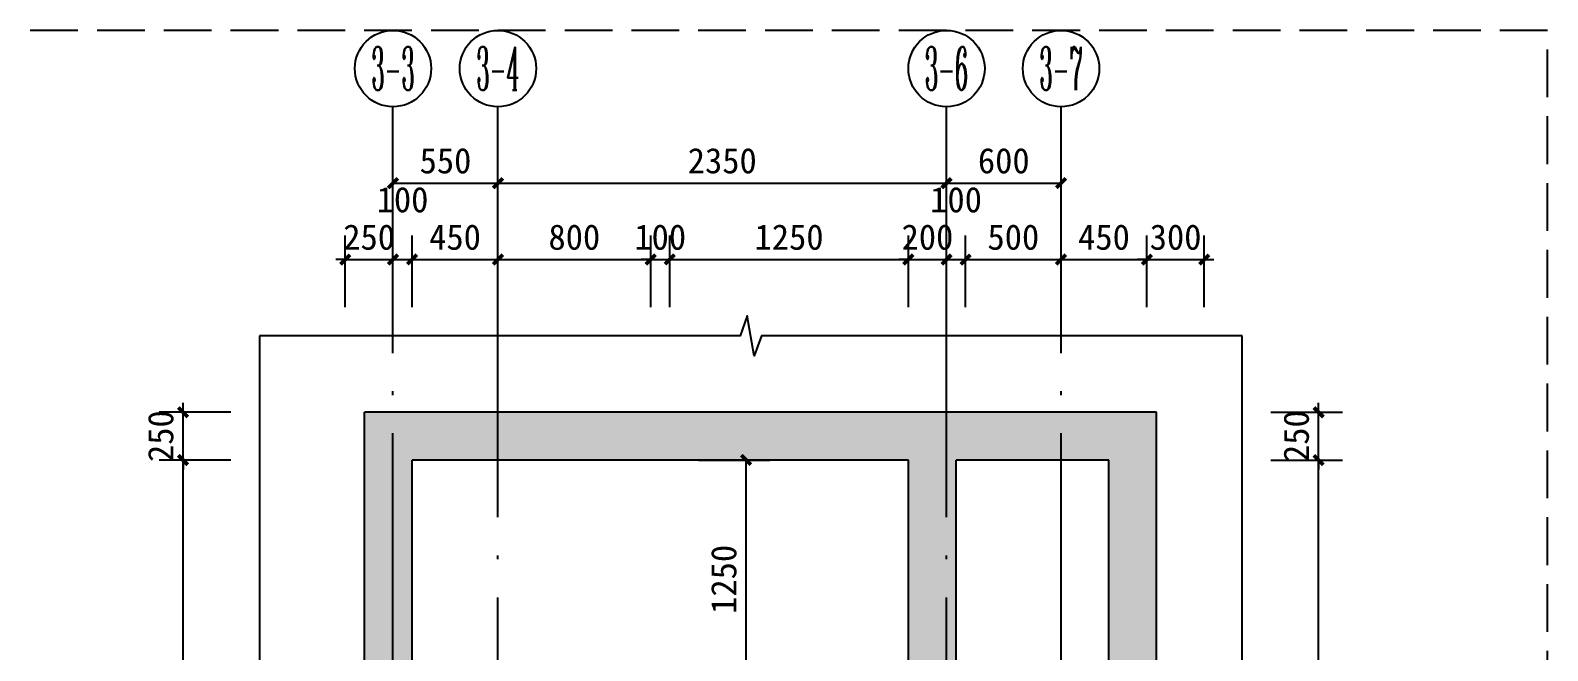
# Model space of a CAD drawing. Extents: x -10817 to 167545, y 26551 to 157048.
# Drawn here: x 16000 to 23950, y 57428 to 60676 of the extents above; entities that cross this region are included whole.
import ezdxf
from ezdxf.enums import TextEntityAlignment as Align
from ezdxf.xclip import XClip

# ---------------------------------------------------------------- set-up
doc = ezdxf.new("R2010")
doc.units = 0
doc.header["$LTSCALE"] = 1000
doc.header["$MEASUREMENT"] = 0
doc.header["$XCLIPFRAME"] = 0
doc.linetypes.add('DASH', pattern=[0.35, 0.25, -0.1])
doc.linetypes.add('DOTE', pattern=[2.42, 2, -0.2, 0.02, -0.2])
doc.layers.get('Defpoints').update_dxf_attribs({"color": 30, "linetype": 'DASH'})
for name, color, linetype in [('3#-夹层-墙体$0$3#-夹层$0$A-COLU-CONC-HATC', 204, 'Continuous'), ('3#-夹层-墙体$0$3#-夹层$0$A-WALL-CONC', 9, 'Continuous'), ('A-ANNO-AXIS-CIRC', 3, 'Continuous'), ('A-ANNO-AXIS-TEXT', 7, 'Continuous'), ('A-ANNO-DIMS', 3, 'Continuous'), ('A-ANNO-DOTE', 10, 'DOTE'), ('A-ANNO-SYMB', 3, 'Continuous'), ('AXIS_TEXT', 7, 'Continuous')]:
    doc.layers.add(name, color=color, linetype=linetype)
doc.styles.add('_TCH_AXIS', font='COMPLEX', dxfattribs={"bigfont": 'GBCBIG'})
doc.styles.add('_TCH_DIM_T3', font='')
doc.styles.add('COMPLEX', font='COMPLEX')
doc.styles.get('_TCH_DIM_T3').set_extended_font_data('SimSun')
doc.dimstyles.new('_TCH_ARCH&&50', dxfattribs={"dimtxt": 132.911392, "dimasz": 50, "dimexe": 125, "dimexo": 150, "dimgap": 50, "dimtad": 1, "dimdec": 0, "dimzin": 0, "dimdsep": 46, "dimtxsty": '_TCH_DIM_T3', "dimblk": 'ARCHTICK', "dimcen": 0.09, "dimclrt": 7, "dimazin": 2, "dimtfac": 1, "dimtdec": 0, "dimtix": 1, "dimtmove": 2, "dimatfit": 3, "dimfxl": 50, "dimtolj": 1, "dimtzin": 0, "dimarcsym": 0})

# ---------------------------------------------------------------- blocks, each defined once
blk = doc.blocks.new('3#-夹层-墙体')
at = {"layer": '3#-夹层-墙体$0$3#-夹层$0$A-COLU-CONC-HATC'}
for points in [[(11516.7, 3583.3), (11500, 3750), (8550, 3750), (8800, 3500), (11400, 3500)], [(8550, 700), (8800, 700), (8800, 3500), (8550, 3750)], [(12450, 3500), (12700, 3750), (11500, 3750), (11516.7, 3583.3), (11650, 3500)], [(12600, 0), (12700, 100), (12700, 3750), (12450, 3500), (12450, 100)], [(11400, 700), (11650, 700), (11650, 3500), (11516.7, 3583.3), (11400, 3500)]]:
    blk.add_hatch(color=256, dxfattribs=at).paths.add_polyline_path(points)
at = {"layer": '3#-夹层-墙体$0$3#-夹层$0$A-WALL-CONC'}
for p, q in [((11500, 3750), (8550, 3750)), ((8550, 700), (8550, 3750)), ((12700, 3750), (11500, 3750)), ((12700, 100), (12700, 3750)), ((11400, 3500), (8800, 3500)), ((8800, 700), (8800, 3500)), ((11400, 700), (11400, 3500)), ((11650, 700), (11650, 3500)), ((12450, 3500), (11650, 3500)), ((12450, 100), (12450, 3500))]:
    blk.add_line(p, q, dxfattribs=at)
blk = doc.blocks.new('_ArchTick')
at = {"color": 0, "linetype": 'ByBlock', "const_width": 0.4}
blk.add_lwpolyline([(-0.5, -0.5), (0.5, 0.5)], dxfattribs=at)
blk = doc.blocks.new('*D1704')
at = {"layer": 'A-ANNO-DIMS', "color": 0, "lineweight": -2, "transparency": 16777216}
for p, q in [((19500.3, 58426.3), (19875.3, 58426.3)), ((19750.3, 57176.3), (19750.3, 58426.3)), ((19500.3, 57176.3), (19875.3, 57176.3))]:
    blk.add_line(p, q, dxfattribs=at)
at = {"layer": 'Defpoints', "color": 0, "transparency": 16777216}
for p in [(19350.3, 58426.3), (19750.3, 58426.3), (19350.3, 57176.3)]:
    blk.add_point(p, dxfattribs=at)
at = {"layer": 'A-ANNO-DIMS', "color": 0, "lineweight": -2, "transparency": 16777216, "xscale": 50, "yscale": 50, "zscale": 50}
for p, rotation in [((19750.3, 58426.3), 90), ((19750.3, 57176.3), 270)]:
    blk.add_blockref('_ArchTick', p, dxfattribs=dict(at, rotation=rotation))
at = {"layer": 'A-ANNO-DIMS', "color": 7, "transparency": 16777216, "insert": (19633.9, 57801.3), "char_height": 132.91, "attachment_point": 5, "rotation": 90, "style": '_TCH_DIM_T3'}
blk.add_mtext('\\A1;1250', dxfattribs=at)
blk = doc.blocks.new('*D1716')
at = {"layer": 'A-ANNO-DIMS', "color": 0, "lineweight": -2, "transparency": 16777216}
for p, q in [((17900.3, 59626.3), (17900.3, 60001.3)), ((18450.3, 59626.3), (18450.3, 60001.3)), ((17900.3, 59876.3), (18450.3, 59876.3))]:
    blk.add_line(p, q, dxfattribs=at)
at = {"layer": 'Defpoints', "color": 0, "transparency": 16777216}
for p in [(18450.3, 59876.3), (17900.3, 59476.3), (18450.3, 59476.3)]:
    blk.add_point(p, dxfattribs=at)
at = {"layer": 'A-ANNO-DIMS', "color": 0, "lineweight": -2, "transparency": 16777216, "xscale": 50, "yscale": 50, "zscale": 50, "rotation": 180}
blk.add_blockref('_ArchTick', (17900.3, 59876.3), dxfattribs=at)
at = {"layer": 'A-ANNO-DIMS', "color": 0, "lineweight": -2, "transparency": 16777216, "xscale": 50, "yscale": 50, "zscale": 50}
blk.add_blockref('_ArchTick', (18450.3, 59876.3), dxfattribs=at)
at = {"layer": 'A-ANNO-DIMS', "color": 7, "transparency": 16777216, "insert": (18175.3, 59992.8), "char_height": 132.91, "attachment_point": 5, "style": '_TCH_DIM_T3'}
blk.add_mtext('\\A1;550', dxfattribs=at)
blk = doc.blocks.new('*D1717')
at = {"layer": 'A-ANNO-DIMS', "color": 0, "lineweight": -2, "transparency": 16777216}
for p, q in [((18450.3, 59626.3), (18450.3, 60001.3)), ((20800.3, 59626.3), (20800.3, 60001.3)), ((18450.3, 59876.3), (20800.3, 59876.3))]:
    blk.add_line(p, q, dxfattribs=at)
at = {"layer": 'Defpoints', "color": 0, "transparency": 16777216}
for p in [(20800.3, 59876.3), (18450.3, 59476.3), (20800.3, 59476.3)]:
    blk.add_point(p, dxfattribs=at)
at = {"layer": 'A-ANNO-DIMS', "color": 0, "lineweight": -2, "transparency": 16777216, "xscale": 50, "yscale": 50, "zscale": 50, "rotation": 180}
blk.add_blockref('_ArchTick', (18450.3, 59876.3), dxfattribs=at)
at = {"layer": 'A-ANNO-DIMS', "color": 0, "lineweight": -2, "transparency": 16777216, "xscale": 50, "yscale": 50, "zscale": 50}
blk.add_blockref('_ArchTick', (20800.3, 59876.3), dxfattribs=at)
at = {"layer": 'A-ANNO-DIMS', "color": 7, "transparency": 16777216, "insert": (19625.3, 59992.8), "char_height": 132.91, "attachment_point": 5, "style": '_TCH_DIM_T3'}
blk.add_mtext('\\A1;2350', dxfattribs=at)
blk = doc.blocks.new('*D1718')
at = {"layer": 'A-ANNO-DIMS', "color": 0, "lineweight": -2, "transparency": 16777216}
for p, q in [((20800.3, 59626.3), (20800.3, 60001.3)), ((21400.3, 59626.3), (21400.3, 60001.3)), ((20800.3, 59876.3), (21400.3, 59876.3))]:
    blk.add_line(p, q, dxfattribs=at)
at = {"layer": 'Defpoints', "color": 0, "transparency": 16777216}
for p in [(21400.3, 59876.3), (20800.3, 59476.3), (21400.3, 59476.3)]:
    blk.add_point(p, dxfattribs=at)
at = {"layer": 'A-ANNO-DIMS', "color": 0, "lineweight": -2, "transparency": 16777216, "xscale": 50, "yscale": 50, "zscale": 50, "rotation": 180}
blk.add_blockref('_ArchTick', (20800.3, 59876.3), dxfattribs=at)
at = {"layer": 'A-ANNO-DIMS', "color": 0, "lineweight": -2, "transparency": 16777216, "xscale": 50, "yscale": 50, "zscale": 50}
blk.add_blockref('_ArchTick', (21400.3, 59876.3), dxfattribs=at)
at = {"layer": 'A-ANNO-DIMS', "color": 7, "transparency": 16777216, "insert": (21100.3, 59992.8), "char_height": 132.91, "attachment_point": 5, "style": '_TCH_DIM_T3'}
blk.add_mtext('\\A1;600', dxfattribs=at)
blk = doc.blocks.new('*D1735')
at = {"layer": 'A-ANNO-DIMS', "color": 0, "lineweight": -2, "transparency": 16777216}
for p, q in [((17050.3, 58426.3), (16675.3, 58426.3)), ((16800.3, 55426.3), (16800.3, 58426.3)), ((17050.3, 55426.3), (16675.3, 55426.3))]:
    blk.add_line(p, q, dxfattribs=at)
at = {"layer": 'Defpoints', "color": 0, "transparency": 16777216}
for p in [(16800.3, 58426.3), (17200.3, 58426.3), (17200.3, 55426.3)]:
    blk.add_point(p, dxfattribs=at)
at = {"layer": 'A-ANNO-DIMS', "color": 0, "lineweight": -2, "transparency": 16777216, "xscale": 50, "yscale": 50, "zscale": 50}
for p, rotation in [((16800.3, 58426.3), 90), ((16800.3, 55426.3), 270)]:
    blk.add_blockref('_ArchTick', p, dxfattribs=dict(at, rotation=rotation))
at = {"layer": 'A-ANNO-DIMS', "color": 7, "transparency": 16777216, "insert": (16683.9, 56926.3), "char_height": 132.91, "attachment_point": 5, "rotation": 90, "style": '_TCH_DIM_T3'}
blk.add_mtext('\\A1;3000', dxfattribs=at)
blk = doc.blocks.new('*D1736')
at = {"layer": 'A-ANNO-DIMS', "color": 0, "lineweight": -2, "transparency": 16777216}
for p, q in [((17050.3, 58676.3), (16675.3, 58676.3)), ((16800.3, 58676.3), (16800.3, 58726.3)), ((16800.3, 58426.3), (16800.3, 58676.3)), ((17050.3, 58426.3), (16675.3, 58426.3)), ((16800.3, 58426.3), (16800.3, 58376.3))]:
    blk.add_line(p, q, dxfattribs=at)
at = {"layer": 'Defpoints', "color": 0, "transparency": 16777216}
for p in [(16800.3, 58676.3), (17200.3, 58676.3), (17200.3, 58426.3)]:
    blk.add_point(p, dxfattribs=at)
at = {"layer": 'A-ANNO-DIMS', "color": 0, "lineweight": -2, "transparency": 16777216, "xscale": 50, "yscale": 50, "zscale": 50}
for p, rotation in [((16800.3, 58676.3), 270), ((16800.3, 58426.3), 90)]:
    blk.add_blockref('_ArchTick', p, dxfattribs=dict(at, rotation=rotation))
at = {"layer": 'A-ANNO-DIMS', "color": 7, "transparency": 16777216, "insert": (16683.9, 58551.3), "char_height": 132.91, "attachment_point": 5, "rotation": 90, "style": '_TCH_DIM_T3'}
blk.add_mtext('\\A1;250', dxfattribs=at)
blk = doc.blocks.new('*D1755')
at = {"layer": 'A-ANNO-DIMS', "color": 0, "lineweight": -2, "transparency": 16777216}
for p, q in [((17650.3, 59226.3), (17650.3, 59601.3)), ((17900.3, 59226.3), (17900.3, 59601.3)), ((17650.3, 59476.3), (17600.3, 59476.3)), ((17650.3, 59476.3), (17900.3, 59476.3)), ((17900.3, 59476.3), (17950.3, 59476.3))]:
    blk.add_line(p, q, dxfattribs=at)
at = {"layer": 'Defpoints', "color": 0, "transparency": 16777216}
for p in [(17900.3, 59476.3), (17650.3, 59076.3), (17900.3, 59076.3)]:
    blk.add_point(p, dxfattribs=at)
at = {"layer": 'A-ANNO-DIMS', "color": 0, "lineweight": -2, "transparency": 16777216, "xscale": 50, "yscale": 50, "zscale": 50}
blk.add_blockref('_ArchTick', (17650.3, 59476.3), dxfattribs=at)
at = {"layer": 'A-ANNO-DIMS', "color": 0, "lineweight": -2, "transparency": 16777216, "xscale": 50, "yscale": 50, "zscale": 50, "rotation": 180}
blk.add_blockref('_ArchTick', (17900.3, 59476.3), dxfattribs=at)
at = {"layer": 'A-ANNO-DIMS', "color": 7, "transparency": 16777216, "insert": (17775.3, 59592.8), "char_height": 132.91, "attachment_point": 5, "style": '_TCH_DIM_T3'}
blk.add_mtext('\\A1;250', dxfattribs=at)
blk = doc.blocks.new('*D1756')
at = {"layer": 'A-ANNO-DIMS', "color": 0, "lineweight": -2, "transparency": 16777216}
for p, q in [((17900.3, 59226.3), (17900.3, 59601.3)), ((18000.3, 59226.3), (18000.3, 59601.3)), ((17900.3, 59476.3), (18000.3, 59476.3))]:
    blk.add_line(p, q, dxfattribs=at)
at = {"layer": 'Defpoints', "color": 0, "transparency": 16777216}
for p in [(18000.3, 59476.3), (17900.3, 59076.3), (18000.3, 59076.3)]:
    blk.add_point(p, dxfattribs=at)
at = {"layer": 'A-ANNO-DIMS', "color": 0, "lineweight": -2, "transparency": 16777216, "xscale": 50, "yscale": 50, "zscale": 50, "rotation": 180}
blk.add_blockref('_ArchTick', (17900.3, 59476.3), dxfattribs=at)
at = {"layer": 'A-ANNO-DIMS', "color": 0, "lineweight": -2, "transparency": 16777216, "xscale": 50, "yscale": 50, "zscale": 50}
blk.add_blockref('_ArchTick', (18000.3, 59476.3), dxfattribs=at)
at = {"layer": 'A-ANNO-DIMS', "color": 7, "transparency": 16777216, "insert": (17950.3, 59788.8), "char_height": 132.91, "attachment_point": 5, "style": '_TCH_DIM_T3'}
blk.add_mtext('\\A1;100', dxfattribs=at)
blk = doc.blocks.new('*D1757')
at = {"layer": 'A-ANNO-DIMS', "color": 0, "lineweight": -2, "transparency": 16777216}
for p, q in [((18000.3, 59226.3), (18000.3, 59601.3)), ((18450.3, 59226.3), (18450.3, 59601.3)), ((18000.3, 59476.3), (18450.3, 59476.3))]:
    blk.add_line(p, q, dxfattribs=at)
at = {"layer": 'Defpoints', "color": 0, "transparency": 16777216}
for p in [(18450.3, 59476.3), (18000.3, 59076.3), (18450.3, 59076.3)]:
    blk.add_point(p, dxfattribs=at)
at = {"layer": 'A-ANNO-DIMS', "color": 0, "lineweight": -2, "transparency": 16777216, "xscale": 50, "yscale": 50, "zscale": 50, "rotation": 180}
blk.add_blockref('_ArchTick', (18000.3, 59476.3), dxfattribs=at)
at = {"layer": 'A-ANNO-DIMS', "color": 0, "lineweight": -2, "transparency": 16777216, "xscale": 50, "yscale": 50, "zscale": 50}
blk.add_blockref('_ArchTick', (18450.3, 59476.3), dxfattribs=at)
at = {"layer": 'A-ANNO-DIMS', "color": 7, "transparency": 16777216, "insert": (18225.3, 59592.8), "char_height": 132.91, "attachment_point": 5, "style": '_TCH_DIM_T3'}
blk.add_mtext('\\A1;450', dxfattribs=at)
blk = doc.blocks.new('*D1758')
at = {"layer": 'A-ANNO-DIMS', "color": 0, "lineweight": -2, "transparency": 16777216}
for p, q in [((18450.3, 59226.3), (18450.3, 59601.3)), ((19250.3, 59226.3), (19250.3, 59601.3)), ((18450.3, 59476.3), (19250.3, 59476.3))]:
    blk.add_line(p, q, dxfattribs=at)
at = {"layer": 'Defpoints', "color": 0, "transparency": 16777216}
for p in [(19250.3, 59476.3), (18450.3, 59076.3), (19250.3, 59076.3)]:
    blk.add_point(p, dxfattribs=at)
at = {"layer": 'A-ANNO-DIMS', "color": 0, "lineweight": -2, "transparency": 16777216, "xscale": 50, "yscale": 50, "zscale": 50, "rotation": 180}
blk.add_blockref('_ArchTick', (18450.3, 59476.3), dxfattribs=at)
at = {"layer": 'A-ANNO-DIMS', "color": 0, "lineweight": -2, "transparency": 16777216, "xscale": 50, "yscale": 50, "zscale": 50}
blk.add_blockref('_ArchTick', (19250.3, 59476.3), dxfattribs=at)
at = {"layer": 'A-ANNO-DIMS', "color": 7, "transparency": 16777216, "insert": (18850.3, 59592.8), "char_height": 132.91, "attachment_point": 5, "style": '_TCH_DIM_T3'}
blk.add_mtext('\\A1;800', dxfattribs=at)
blk = doc.blocks.new('*D1759')
at = {"layer": 'A-ANNO-DIMS', "color": 0, "lineweight": -2, "transparency": 16777216}
for p, q in [((19250.3, 59226.3), (19250.3, 59601.3)), ((19350.3, 59226.3), (19350.3, 59601.3)), ((19250.3, 59476.3), (19200.3, 59476.3)), ((19250.3, 59476.3), (19350.3, 59476.3)), ((19350.3, 59476.3), (19400.3, 59476.3))]:
    blk.add_line(p, q, dxfattribs=at)
at = {"layer": 'Defpoints', "color": 0, "transparency": 16777216}
for p in [(19350.3, 59476.3), (19250.3, 59076.3), (19350.3, 59076.3)]:
    blk.add_point(p, dxfattribs=at)
at = {"layer": 'A-ANNO-DIMS', "color": 0, "lineweight": -2, "transparency": 16777216, "xscale": 50, "yscale": 50, "zscale": 50}
blk.add_blockref('_ArchTick', (19250.3, 59476.3), dxfattribs=at)
at = {"layer": 'A-ANNO-DIMS', "color": 0, "lineweight": -2, "transparency": 16777216, "xscale": 50, "yscale": 50, "zscale": 50, "rotation": 180}
blk.add_blockref('_ArchTick', (19350.3, 59476.3), dxfattribs=at)
at = {"layer": 'A-ANNO-DIMS', "color": 7, "transparency": 16777216, "insert": (19300.3, 59592.8), "char_height": 132.91, "attachment_point": 5, "style": '_TCH_DIM_T3'}
blk.add_mtext('\\A1;100', dxfattribs=at)
blk = doc.blocks.new('*D1760')
at = {"layer": 'A-ANNO-DIMS', "color": 0, "lineweight": -2, "transparency": 16777216}
for p, q in [((19350.3, 59226.3), (19350.3, 59601.3)), ((20600.3, 59226.3), (20600.3, 59601.3)), ((19350.3, 59476.3), (20600.3, 59476.3))]:
    blk.add_line(p, q, dxfattribs=at)
at = {"layer": 'Defpoints', "color": 0, "transparency": 16777216}
for p in [(20600.3, 59476.3), (19350.3, 59076.3), (20600.3, 59076.3)]:
    blk.add_point(p, dxfattribs=at)
at = {"layer": 'A-ANNO-DIMS', "color": 0, "lineweight": -2, "transparency": 16777216, "xscale": 50, "yscale": 50, "zscale": 50, "rotation": 180}
blk.add_blockref('_ArchTick', (19350.3, 59476.3), dxfattribs=at)
at = {"layer": 'A-ANNO-DIMS', "color": 0, "lineweight": -2, "transparency": 16777216, "xscale": 50, "yscale": 50, "zscale": 50}
blk.add_blockref('_ArchTick', (20600.3, 59476.3), dxfattribs=at)
at = {"layer": 'A-ANNO-DIMS', "color": 7, "transparency": 16777216, "insert": (19975.3, 59592.8), "char_height": 132.91, "attachment_point": 5, "style": '_TCH_DIM_T3'}
blk.add_mtext('\\A1;1250', dxfattribs=at)
blk = doc.blocks.new('*D1761')
at = {"layer": 'A-ANNO-DIMS', "color": 0, "lineweight": -2, "transparency": 16777216}
for p, q in [((20600.3, 59226.3), (20600.3, 59601.3)), ((20800.3, 59226.3), (20800.3, 59601.3)), ((20600.3, 59476.3), (20550.3, 59476.3)), ((20600.3, 59476.3), (20800.3, 59476.3)), ((20800.3, 59476.3), (20850.3, 59476.3))]:
    blk.add_line(p, q, dxfattribs=at)
at = {"layer": 'Defpoints', "color": 0, "transparency": 16777216}
for p in [(20800.3, 59476.3), (20600.3, 59076.3), (20800.3, 59076.3)]:
    blk.add_point(p, dxfattribs=at)
at = {"layer": 'A-ANNO-DIMS', "color": 0, "lineweight": -2, "transparency": 16777216, "xscale": 50, "yscale": 50, "zscale": 50}
blk.add_blockref('_ArchTick', (20600.3, 59476.3), dxfattribs=at)
at = {"layer": 'A-ANNO-DIMS', "color": 0, "lineweight": -2, "transparency": 16777216, "xscale": 50, "yscale": 50, "zscale": 50, "rotation": 180}
blk.add_blockref('_ArchTick', (20800.3, 59476.3), dxfattribs=at)
at = {"layer": 'A-ANNO-DIMS', "color": 7, "transparency": 16777216, "insert": (20700.3, 59592.8), "char_height": 132.91, "attachment_point": 5, "style": '_TCH_DIM_T3'}
blk.add_mtext('\\A1;200', dxfattribs=at)
blk = doc.blocks.new('*D1762')
at = {"layer": 'A-ANNO-DIMS', "color": 0, "lineweight": -2, "transparency": 16777216}
for p, q in [((20800.3, 59226.3), (20800.3, 59601.3)), ((20900.3, 59226.3), (20900.3, 59601.3)), ((20800.3, 59476.3), (20900.3, 59476.3))]:
    blk.add_line(p, q, dxfattribs=at)
at = {"layer": 'Defpoints', "color": 0, "transparency": 16777216}
for p in [(20900.3, 59476.3), (20800.3, 59076.3), (20900.3, 59076.3)]:
    blk.add_point(p, dxfattribs=at)
at = {"layer": 'A-ANNO-DIMS', "color": 0, "lineweight": -2, "transparency": 16777216, "xscale": 50, "yscale": 50, "zscale": 50, "rotation": 180}
blk.add_blockref('_ArchTick', (20800.3, 59476.3), dxfattribs=at)
at = {"layer": 'A-ANNO-DIMS', "color": 0, "lineweight": -2, "transparency": 16777216, "xscale": 50, "yscale": 50, "zscale": 50}
blk.add_blockref('_ArchTick', (20900.3, 59476.3), dxfattribs=at)
at = {"layer": 'A-ANNO-DIMS', "color": 7, "transparency": 16777216, "insert": (20850.3, 59788.8), "char_height": 132.91, "attachment_point": 5, "style": '_TCH_DIM_T3'}
blk.add_mtext('\\A1;100', dxfattribs=at)
blk = doc.blocks.new('*D1763')
at = {"layer": 'A-ANNO-DIMS', "color": 0, "lineweight": -2, "transparency": 16777216}
for p, q in [((20900.3, 59226.3), (20900.3, 59601.3)), ((21400.3, 59226.3), (21400.3, 59601.3)), ((20900.3, 59476.3), (21400.3, 59476.3))]:
    blk.add_line(p, q, dxfattribs=at)
at = {"layer": 'Defpoints', "color": 0, "transparency": 16777216}
for p in [(21400.3, 59476.3), (20900.3, 59076.3), (21400.3, 59076.3)]:
    blk.add_point(p, dxfattribs=at)
at = {"layer": 'A-ANNO-DIMS', "color": 0, "lineweight": -2, "transparency": 16777216, "xscale": 50, "yscale": 50, "zscale": 50, "rotation": 180}
blk.add_blockref('_ArchTick', (20900.3, 59476.3), dxfattribs=at)
at = {"layer": 'A-ANNO-DIMS', "color": 0, "lineweight": -2, "transparency": 16777216, "xscale": 50, "yscale": 50, "zscale": 50}
blk.add_blockref('_ArchTick', (21400.3, 59476.3), dxfattribs=at)
at = {"layer": 'A-ANNO-DIMS', "color": 7, "transparency": 16777216, "insert": (21150.3, 59592.8), "char_height": 132.91, "attachment_point": 5, "style": '_TCH_DIM_T3'}
blk.add_mtext('\\A1;500', dxfattribs=at)
blk = doc.blocks.new('*D1764')
at = {"layer": 'A-ANNO-DIMS', "color": 0, "lineweight": -2, "transparency": 16777216}
for p, q in [((21400.3, 59226.3), (21400.3, 59601.3)), ((21850.3, 59226.3), (21850.3, 59601.3)), ((21400.3, 59476.3), (21850.3, 59476.3))]:
    blk.add_line(p, q, dxfattribs=at)
at = {"layer": 'Defpoints', "color": 0, "transparency": 16777216}
for p in [(21850.3, 59476.3), (21400.3, 59076.3), (21850.3, 59076.3)]:
    blk.add_point(p, dxfattribs=at)
at = {"layer": 'A-ANNO-DIMS', "color": 0, "lineweight": -2, "transparency": 16777216, "xscale": 50, "yscale": 50, "zscale": 50, "rotation": 180}
blk.add_blockref('_ArchTick', (21400.3, 59476.3), dxfattribs=at)
at = {"layer": 'A-ANNO-DIMS', "color": 0, "lineweight": -2, "transparency": 16777216, "xscale": 50, "yscale": 50, "zscale": 50}
blk.add_blockref('_ArchTick', (21850.3, 59476.3), dxfattribs=at)
at = {"layer": 'A-ANNO-DIMS', "color": 7, "transparency": 16777216, "insert": (21625.3, 59592.8), "char_height": 132.91, "attachment_point": 5, "style": '_TCH_DIM_T3'}
blk.add_mtext('\\A1;450', dxfattribs=at)
blk = doc.blocks.new('*D1765')
at = {"layer": 'A-ANNO-DIMS', "color": 0, "lineweight": -2, "transparency": 16777216}
for p, q in [((21850.3, 59226.3), (21850.3, 59601.3)), ((22150.3, 59226.3), (22150.3, 59601.3)), ((21850.3, 59476.3), (21800.3, 59476.3)), ((21850.3, 59476.3), (22150.3, 59476.3)), ((22150.3, 59476.3), (22200.3, 59476.3))]:
    blk.add_line(p, q, dxfattribs=at)
at = {"layer": 'Defpoints', "color": 0, "transparency": 16777216}
for p in [(22150.3, 59476.3), (21850.3, 59076.3), (22150.3, 59076.3)]:
    blk.add_point(p, dxfattribs=at)
at = {"layer": 'A-ANNO-DIMS', "color": 0, "lineweight": -2, "transparency": 16777216, "xscale": 50, "yscale": 50, "zscale": 50}
blk.add_blockref('_ArchTick', (21850.3, 59476.3), dxfattribs=at)
at = {"layer": 'A-ANNO-DIMS', "color": 0, "lineweight": -2, "transparency": 16777216, "xscale": 50, "yscale": 50, "zscale": 50, "rotation": 180}
blk.add_blockref('_ArchTick', (22150.3, 59476.3), dxfattribs=at)
at = {"layer": 'A-ANNO-DIMS', "color": 7, "transparency": 16777216, "insert": (22000.3, 59592.8), "char_height": 132.91, "attachment_point": 5, "style": '_TCH_DIM_T3'}
blk.add_mtext('\\A1;300', dxfattribs=at)
blk = doc.blocks.new('*D1781')
at = {"layer": 'A-ANNO-DIMS', "color": 0, "lineweight": -2, "transparency": 16777216}
for p, q in [((22499.7, 58426.3), (22874.7, 58426.3)), ((22749.7, 55426.3), (22749.7, 58426.3)), ((22499.7, 55426.3), (22874.7, 55426.3))]:
    blk.add_line(p, q, dxfattribs=at)
at = {"layer": 'Defpoints', "color": 0, "transparency": 16777216}
for p in [(22349.7, 58426.3), (22749.7, 58426.3), (22349.7, 55426.3)]:
    blk.add_point(p, dxfattribs=at)
at = {"layer": 'A-ANNO-DIMS', "color": 0, "lineweight": -2, "transparency": 16777216, "xscale": 50, "yscale": 50, "zscale": 50}
for p, rotation in [((22749.7, 58426.3), 90), ((22749.7, 55426.3), 270)]:
    blk.add_blockref('_ArchTick', p, dxfattribs=dict(at, rotation=rotation))
at = {"layer": 'A-ANNO-DIMS', "color": 7, "transparency": 16777216, "insert": (22633.2, 56926.3), "char_height": 132.91, "attachment_point": 5, "rotation": 90, "style": '_TCH_DIM_T3'}
blk.add_mtext('\\A1;3000', dxfattribs=at)
blk = doc.blocks.new('*D1782')
at = {"layer": 'A-ANNO-DIMS', "color": 0, "lineweight": -2, "transparency": 16777216}
for p, q in [((22499.7, 58676.3), (22874.7, 58676.3)), ((22749.7, 58676.3), (22749.7, 58726.3)), ((22749.7, 58426.3), (22749.7, 58676.3)), ((22499.7, 58426.3), (22874.7, 58426.3)), ((22749.7, 58426.3), (22749.7, 58376.3))]:
    blk.add_line(p, q, dxfattribs=at)
at = {"layer": 'Defpoints', "color": 0, "transparency": 16777216}
for p in [(22349.7, 58676.3), (22749.7, 58676.3), (22349.7, 58426.3)]:
    blk.add_point(p, dxfattribs=at)
at = {"layer": 'A-ANNO-DIMS', "color": 0, "lineweight": -2, "transparency": 16777216, "xscale": 50, "yscale": 50, "zscale": 50}
for p, rotation in [((22749.7, 58676.3), 270), ((22749.7, 58426.3), 90)]:
    blk.add_blockref('_ArchTick', p, dxfattribs=dict(at, rotation=rotation))
at = {"layer": 'A-ANNO-DIMS', "color": 7, "transparency": 16777216, "insert": (22633.2, 58551.3), "char_height": 132.91, "attachment_point": 5, "rotation": 90, "style": '_TCH_DIM_T3'}
blk.add_mtext('\\A1;250', dxfattribs=at)
blk = doc.blocks.new('_AXISO')
blk.add_circle((0, 0), 0.5)
at = {"layer": 'AXIS_TEXT', "style": 'COMPLEX', "width": 1.041667}
blk.add_attdef('A', text='', height=0.56, dxfattribs=at).set_placement((-0.25, -0.28), (0.25, -0.28), align=Align.FIT)

msp = doc.modelspace()

# ---------------------------------------------------------------- linework, layer by layer
at = {"layer": 'A-ANNO-AXIS-CIRC'}
for p, q in [((17900.3, 59076.3), (17900.3, 60276.3)), ((18450.3, 59076.3), (18450.3, 60276.3)), ((20800.3, 59076.3), (20800.3, 60276.3)), ((21400.3, 59076.3), (21400.3, 60276.3))]:
    msp.add_line(p, q, dxfattribs=at)
at = {"layer": 'A-ANNO-DOTE'}
for points in [[(17900.3, 51726.3), (17900.3, 59676.3)], [(18450.3, 46026.3), (18450.3, 59676.3)], [(20800.3, 46026.3), (20800.3, 59676.3)], [(21400.3, 51726.3), (21400.3, 59676.3)]]:
    msp.add_lwpolyline(points, dxfattribs=at)
at = {"layer": 'A-ANNO-SYMB'}
for points in [[(22349.7, 59076.3), (19831.3, 59076.3), (19793, 58971.3), (19756, 59181.3), (19718.8, 59076.3), (17200.3, 59076.3)], [(17200.3, 59076.3), (17200.3, 53207.6), (17305.3, 53169.3), (17095.3, 53132.3), (17200.3, 53095.1), (17200.3, 47226.3)], [(22349.7, 47226.3), (22349.7, 53095.1), (22244.7, 53133.3), (22454.7, 53170.3), (22349.7, 53207.6), (22349.7, 59076.3)]]:
    msp.add_lwpolyline(points, dxfattribs=at)
at = {"layer": 'Defpoints'}
msp.add_lwpolyline([(23949.7, 60676.3), (15600.3, 60676.3), (15600.3, 45626.3), (23949.7, 45626.3)], close=True, dxfattribs=at)

# ---------------------------------------------------------------- block references
ref = msp.add_blockref('3#-夹层-墙体', (9200.3, 54926.3))
XClip(ref).set_block_clipping_path([(8000, -7700), (13149.3310676208, 4150)])
at = {"layer": 'A-ANNO-AXIS-CIRC'}
ref = msp.add_blockref('_AXISO', (17900.3, 60476.3), dxfattribs=dict(at, xscale=400, yscale=400, zscale=400))
ref.add_attrib('A', '3-3', dxfattribs={"layer": 'A-ANNO-AXIS-TEXT', "height": 226.27, "style": '_TCH_AXIS', "width": 0.328125}).set_placement((17787.2, 60363.2), (18013.5, 60363.2), align=Align.FIT)
ref = msp.add_blockref('_AXISO', (18450.3, 60476.3), dxfattribs=dict(at, xscale=400, yscale=400, zscale=400))
ref.add_attrib('A', '3-4', dxfattribs={"layer": 'A-ANNO-AXIS-TEXT', "height": 226.27, "style": '_TCH_AXIS', "width": 0.318182}).set_placement((18337.2, 60363.2), (18563.5, 60363.2), align=Align.FIT)
ref = msp.add_blockref('_AXISO', (20800.3, 60476.3), dxfattribs=dict(at, xscale=400, yscale=400, zscale=400))
ref.add_attrib('A', '3-6', dxfattribs={"layer": 'A-ANNO-AXIS-TEXT', "height": 226.27, "style": '_TCH_AXIS', "width": 0.323077}).set_placement((20687.2, 60363.2), (20913.5, 60363.2), align=Align.FIT)
ref = msp.add_blockref('_AXISO', (21400.3, 60476.3), dxfattribs=dict(at, xscale=400, yscale=400, zscale=400))
ref.add_attrib('A', '3-7', dxfattribs={"layer": 'A-ANNO-AXIS-TEXT', "height": 226.27, "style": '_TCH_AXIS', "width": 0.323077}).set_placement((21287.2, 60363.2), (21513.5, 60363.2), align=Align.FIT)

# ---------------------------------------------------------------- dimensions: what is measured, and where the dimension line sits
at = {"layer": 'A-ANNO-DIMS'}
for p1, p2, distance, picture, middle in [((17900.3, 59476.3), (18450.3, 59476.3), 400, '*D1716', (18175.3, 59992.8)), ((18450.3, 59476.3), (20800.3, 59476.3), 400, '*D1717', (19625.3, 59992.8)), ((20800.3, 59476.3), (21400.3, 59476.3), 400, '*D1718', (21100.3, 59992.8)), ((17650.3, 59076.3), (17900.3, 59076.3), 400, '*D1755', (17775.3, 59592.8)), ((18000.3, 59076.3), (18450.3, 59076.3), 400, '*D1757', (18225.3, 59592.8)), ((18450.3, 59076.3), (19250.3, 59076.3), 400, '*D1758', (18850.3, 59592.8)), ((19250.3, 59076.3), (19350.3, 59076.3), 400, '*D1759', (19300.3, 59592.8)), ((19350.3, 59076.3), (20600.3, 59076.3), 400, '*D1760', (19975.3, 59592.8)), ((20600.3, 59076.3), (20800.3, 59076.3), 400, '*D1761', (20700.3, 59592.8)), ((20900.3, 59076.3), (21400.3, 59076.3), 400, '*D1763', (21150.3, 59592.8)), ((21400.3, 59076.3), (21850.3, 59076.3), 400, '*D1764', (21625.3, 59592.8)), ((21850.3, 59076.3), (22150.3, 59076.3), 400, '*D1765', (22000.3, 59592.8)), ((17200.3, 58426.3), (17200.3, 58676.3), 400, '*D1736', (16683.9, 58551.3)), ((22349.7, 58426.3), (22349.7, 58676.3), -400, '*D1782', (22633.2, 58551.3)), ((17200.3, 55426.3), (17200.3, 58426.3), 400, '*D1735', (16683.9, 56926.3)), ((19350.3, 57176.3), (19350.3, 58426.3), -400, '*D1704', (19633.9, 57801.3)), ((22349.7, 55426.3), (22349.7, 58426.3), -400, '*D1781', (22633.2, 56926.3))]:
    dim = msp.add_aligned_dim(p1=p1, p2=p2, distance=distance, dimstyle='_TCH_ARCH&&50', dxfattribs=at)
    dim.commit()
    dim.dimension.update_dxf_attribs({"geometry": picture, "text_midpoint": middle})
for base, p1, p2, picture, middle in [((18000.3, 59476.3), (17900.3, 59076.3), (18000.3, 59076.3), '*D1756', (17950.3, 59788.8)), ((20900.3, 59476.3), (20800.3, 59076.3), (20900.3, 59076.3), '*D1762', (20850.3, 59788.8))]:
    dim = msp.add_linear_dim(base=base, p1=p1, p2=p2, angle=0, dimstyle='_TCH_ARCH&&50', dxfattribs=at)
    dim.commit()
    dim.dimension.update_dxf_attribs({"geometry": picture, "text_midpoint": middle, "dimtype": 129})

doc.saveas('drawing.dxf')
